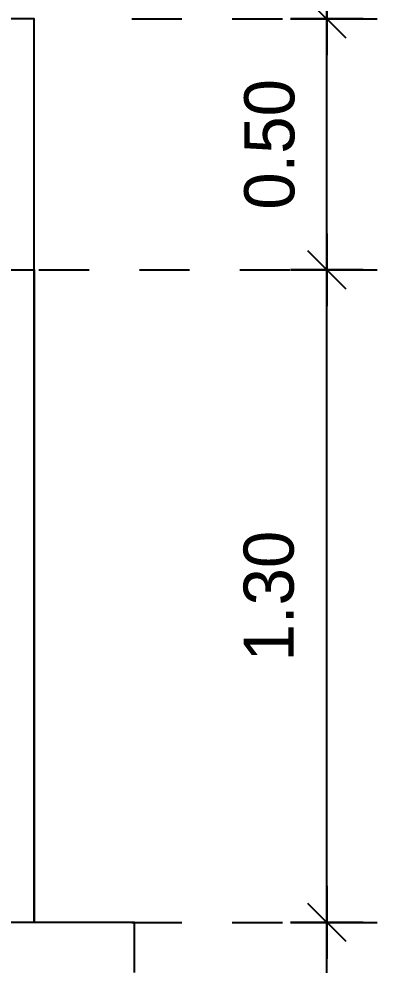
# Model space of a CAD drawing. Extents: x 185 to 567, y -69 to 170.
# Drawn here: x 319.751 to 320.465, y -20.521 to -18.636 of the extents above; entities that cross this region are included whole.
import ezdxf

# ---------------------------------------------------------------- set-up
doc = ezdxf.new("R2010")
doc.units = 0
doc.header["$LTSCALE"] = 0.25
doc.header["$MEASUREMENT"] = 0
doc.header["$PDMODE"] = 35
doc.header["$PDSIZE"] = -1
doc.linetypes.add('DOT2', pattern=[0.125, 0, -0.125])
doc.layers.get('0').update_dxf_attribs({"linetype": 'CONTINUOUS'})
doc.layers.get('Defpoints').update_dxf_attribs({"linetype": 'CONTINUOUS'})
for name, color, linetype in [('A-ELV 6', 71, 'CONTINUOUS'), ('A-IDM', 221, 'CONTINUOUS'), ('A-WIN', 3, 'CONTINUOUS')]:
    doc.layers.add(name, color=color, linetype=linetype)
doc.styles.add('XARAB', font='xarab.shx')
doc.dimstyles.new('DIM50', dxfattribs={"dimtxt": 0.1, "dimasz": 0.06, "dimexe": 0.1, "dimexo": 0, "dimgap": 0.05, "dimtad": 1, "dimzin": 3, "dimdsep": 46, "dimtxsty": 'XARAB', "dimblk": 'DTICK', "dimcen": 0.09, "dimclrd": 256, "dimclre": 5, "dimclrt": 3, "dimadec": 0, "dimazin": 3, "dimtfac": 1, "dimtix": 1, "dimtmove": 2, "dimatfit": 0, "dimldrblk": 'DTICK', "dimfxl": 0.15, "dimtolj": 1, "dimtzin": 3, "dimlwd": -3, "dimlwe": -3, "dimarcsym": 0})

# ---------------------------------------------------------------- blocks, each defined once
blk = doc.blocks.new('A$C1E3E3395')
for p, q in [((3.72, 1.2, 0), (0, 1.2, 0)), ((3.72, 1.1, 0), (3.72, 1.2, 0)), ((3.72, 1.1, 0), (3.72, 1.2, 0))]:
    blk.add_line(p, q)
at = {"elevation": 0}
blk.add_lwpolyline([(3.52, 1.2), (3.52, 2.9999), (2.12, 2.9999), (2.12, 1.2)], dxfattribs=at)
at = {"layer": 'A-WIN'}
for p, q in [((2.12, 2.5, 0), (3.52, 2.5, 0)), ((3.52, 2.5, 0), (3.52, 1.2, 0)), ((3.52, 1.2, 0), (3.52, 2.5, 0))]:
    blk.add_line(p, q, dxfattribs=at)
blk = doc.blocks.new('DTICK')
for p, q in [((0, 1.207), (0, -1.207)), ((-1.207, 0), (1.207, 0))]:
    blk.add_line(p, q)
at = {"color": 3}
blk.add_line((-0.629, -0.629), (0.629, 0.629), dxfattribs=at)
blk = doc.blocks.new('*D1814')
at = {"layer": 'A-IDM', "color": 5, "linetype": 'DOT2', "lineweight": -3, "transparency": 16777216}
for p, q in [((319.9759, -20.4356), (320.4647, -20.4356)), ((319.9759, -21.0856), (320.4647, -21.0856))]:
    blk.add_line(p, q, dxfattribs=at)
at = {"layer": 'A-IDM', "lineweight": -3, "transparency": 16777216}
blk.add_line((320.3647, -21.0256), (320.3647, -20.4956), dxfattribs=at)
at = {"layer": 'Defpoints', "color": 0, "transparency": 16777216}
for p in [(319.9759, -20.4356, 0), (320.3647, -20.4356), (319.9759, -21.0856, 0)]:
    blk.add_point(p, dxfattribs=at)
at = {"layer": 'A-IDM', "lineweight": -3, "transparency": 16777216, "xscale": 0.06, "yscale": 0.06, "zscale": 0.06}
for p, rotation in [((320.3647, -20.4356), 90), ((320.3647, -21.0856), 270)]:
    blk.add_blockref('DTICK', p, dxfattribs=dict(at, rotation=rotation))
at = {"layer": 'A-IDM', "color": 3, "transparency": 16777216, "insert": (320.2491, -20.7606), "char_height": 0.1, "attachment_point": 5, "rotation": 90, "style": 'XARAB'}
blk.add_mtext('\\A1;0.65', dxfattribs=at)
blk = doc.blocks.new('*D1815')
at = {"layer": 'A-IDM', "color": 5, "linetype": 'DOT2', "lineweight": -3, "transparency": 16777216}
for p, q in [((319.7909, -19.1356), (320.4647, -19.1356)), ((319.9759, -20.4356), (320.4647, -20.4356))]:
    blk.add_line(p, q, dxfattribs=at)
at = {"layer": 'A-IDM', "lineweight": -3, "transparency": 16777216}
blk.add_line((320.3647, -20.3756), (320.3647, -19.1956), dxfattribs=at)
at = {"layer": 'Defpoints', "color": 0, "transparency": 16777216}
for p in [(319.7909, -19.1356, 0), (320.3647, -19.1356), (319.9759, -20.4356, 0)]:
    blk.add_point(p, dxfattribs=at)
at = {"layer": 'A-IDM', "lineweight": -3, "transparency": 16777216, "xscale": 0.06, "yscale": 0.06, "zscale": 0.06}
for p, rotation in [((320.3647, -19.1356), 90), ((320.3647, -20.4356), 270)]:
    blk.add_blockref('DTICK', p, dxfattribs=dict(at, rotation=rotation))
at = {"layer": 'A-IDM', "color": 3, "transparency": 16777216, "insert": (320.2493, -19.7856), "char_height": 0.1, "attachment_point": 5, "rotation": 90, "style": 'XARAB'}
blk.add_mtext('\\A1;1.30', dxfattribs=at)
blk = doc.blocks.new('*D1816')
at = {"layer": 'A-IDM', "color": 5, "linetype": 'DOT2', "lineweight": -3, "transparency": 16777216}
for p, q in [((319.9759, -18.0856), (320.4647, -18.0856)), ((319.9759, -18.6356), (320.4647, -18.6356))]:
    blk.add_line(p, q, dxfattribs=at)
at = {"layer": 'A-IDM', "lineweight": -3, "transparency": 16777216}
blk.add_line((320.3647, -18.5756), (320.3647, -18.1456), dxfattribs=at)
at = {"layer": 'Defpoints', "color": 0, "transparency": 16777216}
for p in [(319.9759, -18.0856, 0), (320.3647, -18.0856), (319.9759, -18.6356, 0)]:
    blk.add_point(p, dxfattribs=at)
at = {"layer": 'A-IDM', "lineweight": -3, "transparency": 16777216, "xscale": 0.06, "yscale": 0.06, "zscale": 0.06}
for p, rotation in [((320.3647, -18.0856), 90), ((320.3647, -18.6356), 270)]:
    blk.add_blockref('DTICK', p, dxfattribs=dict(at, rotation=rotation))
at = {"layer": 'A-IDM', "color": 3, "transparency": 16777216, "insert": (320.2506, -18.3606), "char_height": 0.1, "attachment_point": 5, "rotation": 90, "style": 'XARAB'}
blk.add_mtext('\\A1;0.55', dxfattribs=at)
blk = doc.blocks.new('*D1828')
at = {"layer": 'A-IDM', "color": 5, "linetype": 'DOT2', "lineweight": -3, "transparency": 16777216}
for p, q in [((319.9759, -18.6356), (320.4647, -18.6356)), ((319.7909, -19.1356), (320.4647, -19.1356))]:
    blk.add_line(p, q, dxfattribs=at)
at = {"layer": 'A-IDM', "lineweight": -3, "transparency": 16777216}
blk.add_line((320.3647, -19.0756), (320.3647, -18.6956), dxfattribs=at)
at = {"layer": 'Defpoints', "color": 0, "transparency": 16777216}
for p in [(319.9759, -18.6356, 0), (320.3647, -18.6356), (319.7909, -19.1356, 0)]:
    blk.add_point(p, dxfattribs=at)
at = {"layer": 'A-IDM', "lineweight": -3, "transparency": 16777216, "xscale": 0.06, "yscale": 0.06, "zscale": 0.06}
for p, rotation in [((320.3647, -18.6356), 90), ((320.3647, -19.1356), 270)]:
    blk.add_blockref('DTICK', p, dxfattribs=dict(at, rotation=rotation))
at = {"layer": 'A-IDM', "color": 3, "transparency": 16777216, "insert": (320.2506, -18.8856), "char_height": 0.1, "attachment_point": 5, "rotation": 90, "style": 'XARAB'}
blk.add_mtext('\\A1;0.50', dxfattribs=at)

msp = doc.modelspace()

# ---------------------------------------------------------------- block references
at = {"layer": 'A-ELV 6'}
msp.add_blockref('A$C1E3E3395', (316.2615, -21.6356, 0), dxfattribs=at)

# ---------------------------------------------------------------- dimensions: what is measured, and where the dimension line sits
at = {"layer": 'A-IDM'}
for base, p1, p2, picture, middle in [((320.3647, -18.0856, 0), (319.9759, -18.6356, 0), (319.9759, -18.0856, 0), '*D1816', (320.2506, -18.3606, 0)), ((320.3647, -18.6356, 0), (319.7909, -19.1356, 0), (319.9759, -18.6356, 0), '*D1828', (320.2506, -18.8856, 0)), ((320.3647, -19.1356, 0), (319.9759, -20.4356, 0), (319.7909, -19.1356, 0), '*D1815', (320.2493, -19.7856, 0)), ((320.3647, -20.4356, 0), (319.9759, -21.0856, 0), (319.9759, -20.4356, 0), '*D1814', (320.2491, -20.7606, 0))]:
    dim = msp.add_linear_dim(base=base, p1=p1, p2=p2, angle=90, dimstyle='DIM50', override={"dimfxl": 0.15}, dxfattribs=at)
    dim.commit()
    dim.dimension.update_dxf_attribs({"geometry": picture, "text_midpoint": middle})

doc.saveas('drawing.dxf')
